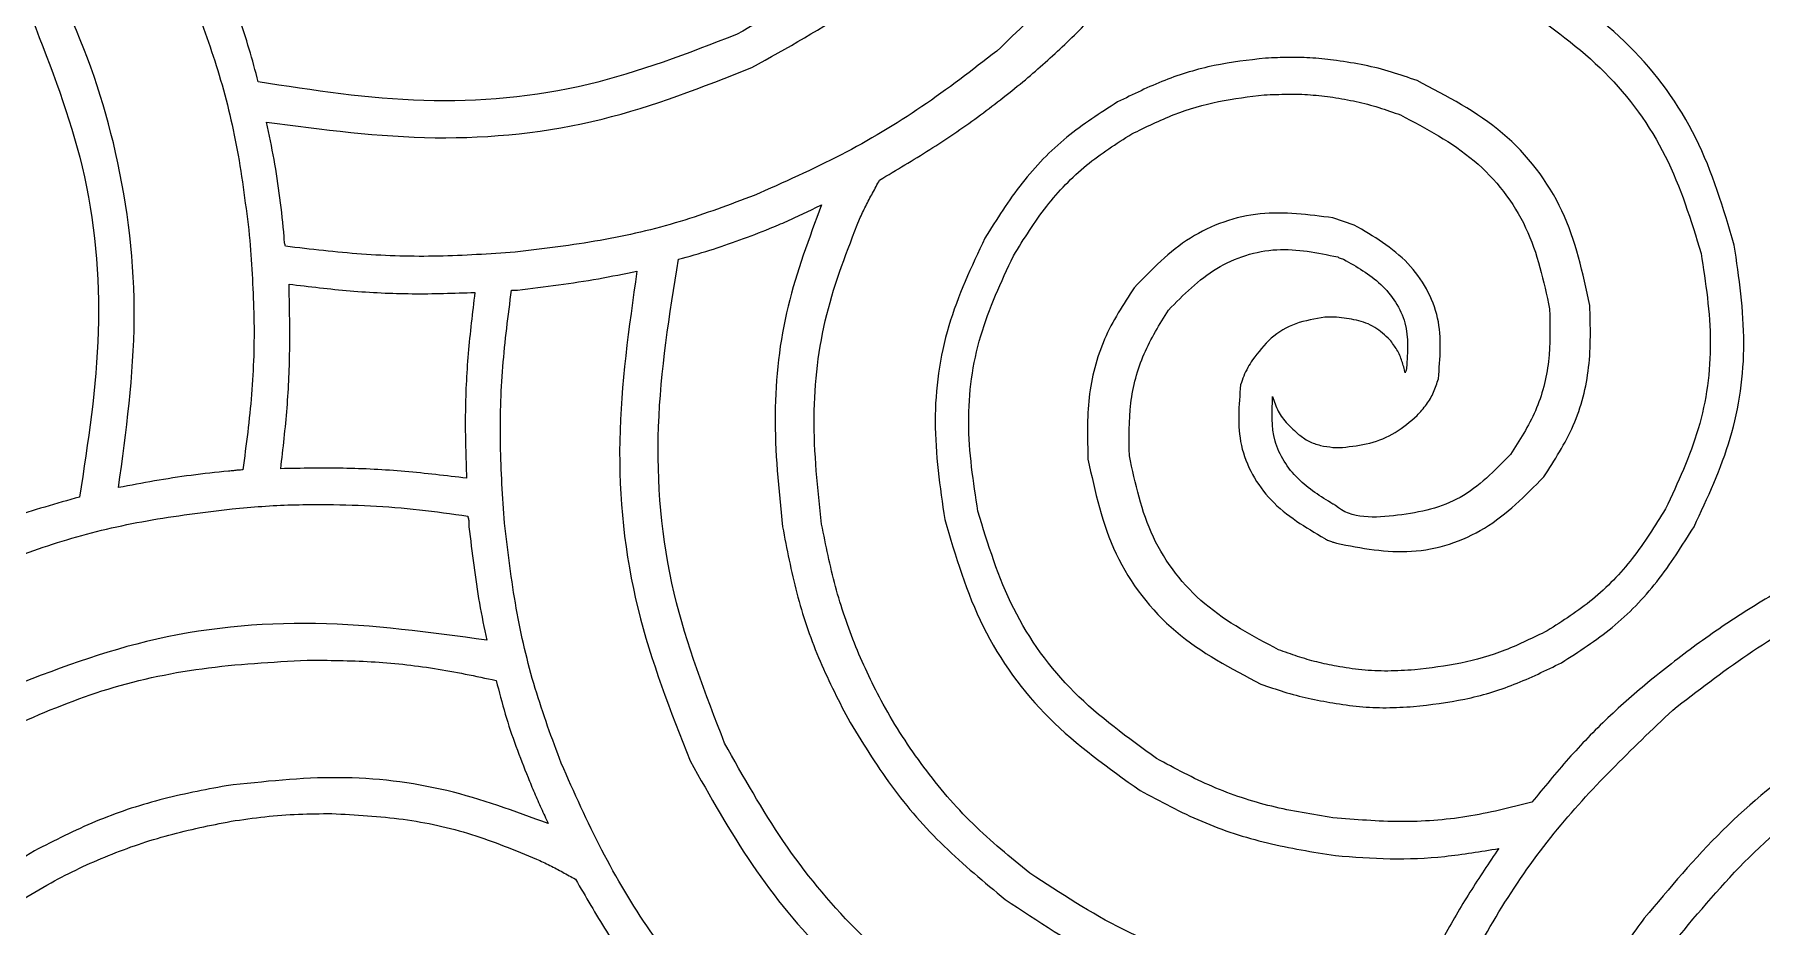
# Model space of a CAD drawing. Extents: x 0 to 371, y 0 to 260.
# Drawn here: x 113.19 to 151.79, y 31.91 to 51.86 of the extents above; entities that cross this region are included whole.
import ezdxf

# ---------------------------------------------------------------- set-up
doc = ezdxf.new("R2010")
doc.units = 0
doc.layers.add('Layer_1', color=7, linetype='CONTINUOUS')

msp = doc.modelspace()

# ---------------------------------------------------------------- linework, layer by layer
at = {"layer": 'Layer_1', "color": 7}
for points in [[(130.783746, 48.048438)], [(126.655834, 46.566874)], [(118.877497, 46.27542)], [(119.598899, 41.349622)], [(119.284706, 37.867147)], [(119.832478, 34.4348)]]:
    msp.add_lwpolyline(points, close=True, dxfattribs=at)
for points in [[(142.689996, 47.598336), (142.21354, 47.757499)], [(123.851354, 46.143128), (123.983645, 46.143128)], [(142.293121, 45.534896), (142.028538, 45.534896)], [(142.21354, 42.624479), (142.425413, 42.624479)]]:
    msp.add_lwpolyline(points, dxfattribs=at)
for points, knots in [([(141.075625, 61.700834), (140.593594, 60.340334), (139.660466, 57.706644), (137.524936, 54.187669), (135.62272, 52.370287), (134.69927, 51.488021)], [0, 0, 0, 0, 4.325799, 8.373986, 12.193383, 12.193383, 12.193383, 12.193383]), ([(115.067393, 41.724793), (115.23702, 42.979463), (115.574481, 45.475543), (115.140395, 49.172746), (114.073599, 52.351646), (112.519129, 54.886884), (110.846888, 56.971542), (109.493601, 58.099473), (108.82333, 58.658126)], [0, 0, 0, 0, 3.785959, 7.531903, 11.05396, 13.755811, 16.417254, 19.02903, 19.02903, 19.02903, 19.02903]), ([(142.239895, 57.599793), (143.088662, 57.494489), (144.778106, 57.284887), (147.177598, 56.400261), (149.121644, 55.245884), (150.607361, 53.957739), (151.708339, 52.680949), (152.573469, 51.340946), (153.219408, 49.975589), (153.682038, 48.625552), (153.868107, 47.694075), (153.961143, 47.228332)], [0, 0, 0, 0, 2.558849, 5.093307, 7.607161, 9.301395, 10.970839, 12.648756, 14.069816, 15.493391, 16.916995, 16.916995, 16.916995, 16.916995]), ([(134.69927, 56.647396), (134.166763, 56.007232), (133.092912, 54.716282), (131.111175, 53.108515), (129.625756, 52.276919), (128.878437, 51.858541)], [0, 0, 0, 0, 2.494016, 5.029417, 7.596492, 7.596492, 7.596492, 7.596492]), ([(129.222602, 51.117501), (130.010143, 51.556481), (131.573449, 52.427875), (133.645283, 54.126108), (134.77489, 55.475997), (135.334373, 56.144584)], [0, 0, 0, 0, 2.701851, 5.363294, 7.97507, 7.97507, 7.97507, 7.97507]), ([(153.352395, 51.646668), (153.041089, 52.159257), (152.419594, 53.182596), (151.226385, 54.545149), (150.299745, 55.310241), (149.833746, 55.694999)], [0, 0, 0, 0, 1.796934, 3.587419, 5.398736, 5.398736, 5.398736, 5.398736]), ([(135.281663, 50.800207), (135.579122, 51.057027), (136.179833, 51.575668), (137.017471, 52.436403), (137.534822, 53.055079), (137.795205, 53.366459)], [0, 0, 0, 0, 1.178583, 2.380117, 3.597619, 3.597619, 3.597619, 3.597619]), ([(118.189167, 50.800207), (118.124072, 51.045151), (117.994132, 51.534095), (117.759988, 52.256386), (117.587642, 52.731641), (117.501354, 52.969584)], [0, 0, 0, 0, 0.760224, 1.51752, 2.276834, 2.276834, 2.276834, 2.276834]), ([(151.183018, 47.148751), (150.940949, 47.965869), (150.45861, 49.594033), (148.918593, 51.710708), (147.523881, 52.70444), (146.817393, 53.207812)], [0, 0, 0, 0, 2.544261, 5.069616, 7.661989, 7.661989, 7.661989, 7.661989]), ([(116.733959, 52.62542), (116.939727, 52.070983), (117.359221, 50.940667), (117.77792, 49.137118), (117.927679, 47.891075), (118.004165, 47.254688)], [0, 0, 0, 0, 1.772931, 3.614432, 5.536675, 5.536675, 5.536675, 5.536675]), ([(113.135729, 52.202189), (113.558513, 51.116534), (114.430381, 48.877692), (114.765242, 45.195543), (114.384956, 42.743689), (114.194062, 41.51292)], [0, 0, 0, 0, 3.483767, 7.18423, 10.91404, 10.91404, 10.91404, 10.91404]), ([(146.446873, 52.493128), (147.088596, 52.029499), (148.355961, 51.113858), (149.762237, 49.186673), (150.215072, 47.705788), (150.441978, 46.963749)], [0, 0, 0, 0, 2.366403, 4.673507, 6.990583, 6.990583, 6.990583, 6.990583]), ([(128.878437, 51.858541), (127.788833, 51.435855), (125.547363, 50.566332), (121.866047, 50.22853), (119.418023, 50.609146), (118.189167, 50.800207)], [0, 0, 0, 0, 3.494909, 7.189522, 10.913489, 10.913489, 10.913489, 10.913489]), ([(134.69927, 51.488021), (134.148422, 51.062574), (133.042405, 50.208342), (131.223747, 49.122592), (129.928813, 48.549175), (129.275312, 48.259795)], [0, 0, 0, 0, 2.086959, 4.190287, 6.333192, 6.333192, 6.333192, 6.333192]), ([(142.293121, 51.276148), (142.116971, 51.297462), (141.765552, 51.339983), (141.234583, 51.350115), (140.881947, 51.336288), (140.705621, 51.329374)], [0, 0, 0, 0, 0.532013, 1.061361, 1.590758, 1.590758, 1.590758, 1.590758]), ([(118.374685, 49.900521), (119.628065, 49.734203), (122.123507, 49.40307), (125.852595, 49.790614), (128.121363, 50.683906), (129.222602, 51.117501)], [0, 0, 0, 0, 3.786908, 7.53962, 11.079255, 11.079255, 11.079255, 11.079255]), ([(140.705621, 51.329374), (140.321755, 51.285618), (139.555586, 51.198284), (138.440114, 50.860874), (137.746567, 50.520841), (137.39833, 50.350106)], [0, 0, 0, 0, 1.157468, 2.310219, 3.472746, 3.472746, 3.472746, 3.472746]), ([(144.091978, 50.826562), (143.902194, 50.893823), (143.517435, 51.030183), (142.915692, 51.182328), (142.502124, 51.244652), (142.293121, 51.276148)], [0, 0, 0, 0, 0.603874, 1.224263, 1.858107, 1.858107, 1.858107, 1.858107]), ([(132.079792, 48.603959), (132.45459, 48.827601), (133.200182, 49.272497), (134.276346, 49.996556), (134.947692, 50.533231), (135.281663, 50.800207)], [0, 0, 0, 0, 1.30932, 2.604654, 3.886917, 3.886917, 3.886917, 3.886917]), ([(147.954792, 45.799479), (147.798349, 46.523723), (147.487177, 47.964273), (146.084081, 49.795757), (144.762617, 50.479543), (144.091978, 50.826562)], [0, 0, 0, 0, 2.205182, 4.386198, 6.633616, 6.633616, 6.633616, 6.633616]), ([(137.39833, 50.350106), (137.009948, 50.101311), (136.21933, 49.594845), (135.21514, 48.551692), (134.698129, 47.72741), (134.434687, 47.307398)], [0, 0, 0, 0, 1.380479, 2.810201, 4.295596, 4.295596, 4.295596, 4.295596]), ([(137.715623, 49.635938), (138.028559, 49.789123), (138.651225, 50.093925), (139.652404, 50.387268), (140.33679, 50.468276), (140.67875, 50.508753)], [0, 0, 0, 0, 1.044084, 2.077469, 3.109449, 3.109449, 3.109449, 3.109449]), ([(140.67875, 50.508753), (140.852474, 50.515705), (141.196003, 50.529453), (141.709507, 50.520075), (142.045874, 50.477343), (142.21354, 50.456043)], [0, 0, 0, 0, 0.521618, 1.031467, 1.538183, 1.538183, 1.538183, 1.538183]), ([(142.21354, 50.456043), (142.387469, 50.426226), (142.732194, 50.36713), (143.236816, 50.234875), (143.560599, 50.117488), (143.721458, 50.059168)], [0, 0, 0, 0, 0.529261, 1.048989, 1.562136, 1.562136, 1.562136, 1.562136]), ([(118.77156, 47.333753), (118.741588, 47.624443), (118.681882, 48.203516), (118.551104, 49.060445), (118.433101, 49.622353), (118.374685, 49.900521)], [0, 0, 0, 0, 0.87663, 1.746306, 2.598902, 2.598902, 2.598902, 2.598902]), ([(143.721458, 50.059168), (144.297585, 49.756193), (145.434585, 49.158263), (146.657349, 47.587893), (146.922681, 46.343419), (147.055621, 45.719898)], [0, 0, 0, 0, 1.939421, 3.827497, 5.723385, 5.723385, 5.723385, 5.723385]), ([(135.06979, 46.910523), (135.305167, 47.288353), (135.766447, 48.028806), (136.662642, 48.964414), (137.369448, 49.41517), (137.715623, 49.635938)], [0, 0, 0, 0, 1.333712, 2.613745, 3.842465, 3.842465, 3.842465, 3.842465]), ([(129.275312, 48.259795), (128.727165, 48.053861), (127.60605, 47.63267), (125.810472, 47.215958), (124.566989, 47.066535), (123.930935, 46.990104)], [0, 0, 0, 0, 1.755336, 3.590152, 5.511433, 5.511433, 5.511433, 5.511433]), ([(131.630207, 47.730628), (131.676182, 47.828016), (131.768884, 48.024387), (131.921906, 48.314008), (132.027018, 48.507042), (132.079792, 48.603959)], [0, 0, 0, 0, 0.323045, 0.65138, 0.982455, 0.982455, 0.982455, 0.982455]), ([(127.581875, 46.831457), (127.8156, 46.89615), (128.278702, 47.024332), (128.956129, 47.261233), (129.532303, 47.479955), (130.010488, 47.68327), (130.396068, 47.865309), (130.653737, 47.987025), (130.783746, 48.048438)], [0, 0, 0, 0, 0.727343, 1.441154, 2.15188, 2.576009, 2.999573, 3.430935, 3.430935, 3.430935, 3.430935]), ([(130.783746, 48.048438), (130.502597, 47.30207), (129.934457, 45.793827), (129.652337, 43.332724), (129.823444, 41.687639), (129.910415, 40.851461)], [0, 0, 0, 0, 2.386513, 4.82261, 7.340829, 7.340829, 7.340829, 7.340829]), ([(142.21354, 47.757499), (141.669872, 47.830361), (140.576548, 47.976886), (138.937914, 47.407109), (138.160452, 46.602277), (137.768334, 46.196354)], [0, 0, 0, 0, 1.631149, 3.280266, 4.958379, 4.958379, 4.958379, 4.958379]), ([(130.783746, 40.904688), (130.696559, 41.702852), (130.525601, 43.267884), (130.801255, 45.606229), (131.356097, 47.028152), (131.630207, 47.730628)], [0, 0, 0, 0, 2.404727, 4.715164, 6.971101, 6.971101, 6.971101, 6.971101]), ([(144.568435, 44.158753), (144.60858, 44.616757), (144.689854, 45.543986), (143.950972, 46.857746), (143.118731, 47.346534), (142.689996, 47.598336)], [0, 0, 0, 0, 1.356337, 2.745907, 4.222353, 4.222353, 4.222353, 4.222353]), ([(118.004165, 47.254688), (118.042939, 46.680144), (118.120323, 45.533485), (118.068736, 43.814608), (117.919646, 42.683873), (117.845518, 42.121668)], [0, 0, 0, 0, 1.726973, 3.446647, 5.14719, 5.14719, 5.14719, 5.14719]), ([(118.797915, 47.122396), (118.790843, 47.146367), (118.77745, 47.191761), (118.771436, 47.263207), (118.771518, 47.309615), (118.77156, 47.333753)], [0, 0, 0, 0, 0.074783, 0.141618, 0.214059, 0.214059, 0.214059, 0.214059]), ([(123.930935, 46.990104), (123.358328, 46.951219), (122.215625, 46.87362), (120.497885, 46.921316), (119.364199, 47.055413), (118.797915, 47.122396)], [0, 0, 0, 0, 1.72115, 3.434751, 5.14497, 5.14497, 5.14497, 5.14497]), ([(134.434687, 47.307398), (134.130926, 46.663523), (133.519677, 45.367873), (133.218188, 43.183242), (133.428535, 41.740736), (133.535, 41.010624)], [0, 0, 0, 0, 2.12763, 4.281365, 6.488666, 6.488666, 6.488666, 6.488666]), ([(150.283331, 40.851461), (150.586923, 41.499358), (151.195458, 42.798037), (151.500375, 44.981633), (151.289666, 46.420488), (151.183018, 47.148751)], [0, 0, 0, 0, 2.138633, 4.286794, 6.488376, 6.488376, 6.488376, 6.488376]), ([(128.613854, 36.009896), (128.185827, 37.112584), (127.304519, 39.38302), (126.984326, 43.113116), (127.382311, 45.589636), (127.581875, 46.831457)], [0, 0, 0, 0, 3.536436, 7.28153, 11.048228, 11.048228, 11.048228, 11.048228]), ([(134.27604, 41.195626), (134.17483, 41.855945), (133.974678, 43.161793), (134.246588, 45.144325), (134.796207, 46.323545), (135.06979, 46.910523)], [0, 0, 0, 0, 1.997914, 3.95108, 5.886882, 5.886882, 5.886882, 5.886882]), ([(138.535728, 45.693543), (138.872127, 46.03592), (139.539478, 46.71513), (140.949541, 47.167284), (141.866285, 46.977826), (142.319476, 46.884168)], [0, 0, 0, 0, 1.427192, 2.831279, 4.203982, 4.203982, 4.203982, 4.203982]), ([(142.319476, 46.884168), (142.330606, 46.876932), (142.355278, 46.860892), (142.402885, 46.852049), (142.434709, 46.838643), (142.451768, 46.831457)], [0, 0, 0, 0, 0.039476, 0.087505, 0.142997, 0.142997, 0.142997, 0.142997]), ([(142.451768, 46.831457), (142.743055, 46.666185), (143.330337, 46.332969), (143.937368, 45.423405), (143.881819, 44.724021), (143.85375, 44.370626)], [0, 0, 0, 0, 1.000439, 2.017052, 3.055424, 3.055424, 3.055424, 3.055424]), ([(150.441978, 46.963749), (150.543185, 46.303386), (150.743337, 44.997412), (150.471449, 43.014707), (149.921812, 41.835359), (149.648228, 41.248336)], [0, 0, 0, 0, 1.998047, 3.951459, 5.887385, 5.887385, 5.887385, 5.887385]), ([(123.983645, 46.143128), (124.289251, 46.180097), (124.893839, 46.253234), (125.78603, 46.389603), (126.368498, 46.508313), (126.655834, 46.566874)], [0, 0, 0, 0, 0.923497, 1.826982, 2.706601, 2.706601, 2.706601, 2.706601]), ([(126.655834, 46.566874), (126.475226, 45.304785), (126.115553, 42.791385), (126.500915, 39.021897), (127.406023, 36.728846), (127.846459, 35.613021)], [0, 0, 0, 0, 3.817741, 7.602876, 11.19059, 11.19059, 11.19059, 11.19059]), ([(118.691979, 42.148023), (118.745028, 42.600229), (118.851574, 43.508451), (118.908977, 44.887552), (118.888031, 45.810969), (118.877497, 46.27542)], [0, 0, 0, 0, 1.365589, 2.742677, 4.136221, 4.136221, 4.136221, 4.136221]), ([(118.877497, 46.27542), (119.331953, 46.220805), (120.246502, 46.110899), (121.634589, 46.042473), (122.564524, 46.074396), (123.031248, 46.090418)], [0, 0, 0, 0, 1.372992, 2.763011, 4.163579, 4.163579, 4.163579, 4.163579]), ([(123.031248, 46.090418), (122.976634, 45.635961), (122.866727, 44.721412), (122.798302, 43.333325), (122.830225, 42.40339), (122.846246, 41.936666)], [0, 0, 0, 0, 1.372992, 2.763011, 4.163579, 4.163579, 4.163579, 4.163579]), ([(123.692707, 40.931043), (123.653932, 41.514385), (123.576546, 42.678624), (123.628146, 44.423736), (123.777226, 45.572116), (123.851354, 46.143128)], [0, 0, 0, 0, 1.753317, 3.499288, 5.226039, 5.226039, 5.226039, 5.226039]), ([(137.768334, 46.196354), (137.526329, 45.822595), (137.039498, 45.070717), (136.69792, 43.732945), (136.723768, 42.821798), (136.736871, 42.359896)], [0, 0, 0, 0, 1.329544, 2.674592, 4.057536, 4.057536, 4.057536, 4.057536]), ([(137.662913, 42.438961), (137.655116, 42.831128), (137.639733, 43.604865), (137.938307, 44.732871), (138.337876, 45.37539), (138.535728, 45.693543)], [0, 0, 0, 0, 1.173483, 2.315256, 3.435152, 3.435152, 3.435152, 3.435152]), ([(147.055621, 45.719898), (147.065054, 45.328036), (147.083654, 44.555376), (146.794519, 43.422238), (146.385495, 42.783273), (146.18229, 42.465832)], [0, 0, 0, 0, 1.173205, 2.313288, 3.43889, 3.43889, 3.43889, 3.43889]), ([(146.92333, 41.963021), (147.165334, 42.33678), (147.652165, 43.088658), (147.993743, 44.42643), (147.967895, 45.337577), (147.954792, 45.799479)], [0, 0, 0, 0, 1.329544, 2.674592, 4.057536, 4.057536, 4.057536, 4.057536]), ([(142.028538, 45.534896), (141.808817, 45.499478), (141.378651, 45.430138), (140.801991, 45.094121), (140.543588, 44.753233), (140.414167, 44.582499)], [0, 0, 0, 0, 0.664306, 1.300568, 1.939003, 1.939003, 1.939003, 1.939003]), ([(143.483746, 45.032084), (143.376634, 45.13292), (143.162047, 45.334932), (142.735935, 45.487725), (142.441829, 45.519055), (142.293121, 45.534896)], [0, 0, 0, 0, 0.437287, 0.876048, 1.324793, 1.324793, 1.324793, 1.324793]), ([(143.827395, 44.291045), (143.806118, 44.379304), (143.763342, 44.556738), (143.6524, 44.811449), (143.540154, 44.958291), (143.483746, 45.032084)], [0, 0, 0, 0, 0.272222, 0.547266, 0.825112, 0.825112, 0.825112, 0.825112]), ([(140.414167, 44.582499), (140.378573, 44.525221), (140.305616, 44.407821), (140.215126, 44.222117), (140.171107, 44.090712), (140.149584, 44.026461)], [0, 0, 0, 0, 0.202266, 0.414576, 0.617704, 0.617704, 0.617704, 0.617704]), ([(140.149584, 44.026461), (140.109477, 43.568448), (140.028277, 42.64116), (140.767468, 41.327485), (141.599773, 40.838685), (142.028538, 40.586878)], [0, 0, 0, 0, 1.356338, 2.746027, 4.222582, 4.222582, 4.222582, 4.222582]), ([(143.85375, 44.370626), (143.852011, 44.361593), (143.848403, 44.342848), (143.832742, 44.318823), (143.829134, 44.300078), (143.827395, 44.291045)], [0, 0, 0, 0, 0.027378, 0.056812, 0.08419, 0.08419, 0.08419, 0.08419]), ([(144.091978, 43.338648), (144.165536, 43.418845), (144.310047, 43.576399), (144.474757, 43.854652), (144.537063, 44.056913), (144.568435, 44.158753)], [0, 0, 0, 0, 0.326004, 0.640468, 0.959374, 0.959374, 0.959374, 0.959374]), ([(142.21354, 41.354273), (141.939487, 41.525505), (141.385588, 41.87159), (140.815187, 42.749471), (140.847855, 43.423309), (140.864268, 43.761878)], [0, 0, 0, 0, 0.966042, 1.952507, 2.948683, 2.948683, 2.948683, 2.948683]), ([(140.864268, 43.761878), (140.901062, 43.65075), (140.974676, 43.42841), (141.186048, 43.144704), (141.359817, 42.99152), (141.446145, 42.915418)], [0, 0, 0, 0, 0.349322, 0.698905, 1.04404, 1.04404, 1.04404, 1.04404]), ([(142.425413, 42.624479), (142.629869, 42.647634), (143.040254, 42.694112), (143.625316, 42.92964), (143.93684, 43.202677), (144.091978, 43.338648)], [0, 0, 0, 0, 0.616138, 1.236716, 1.852341, 1.852341, 1.852341, 1.852341]), ([(141.446145, 42.915418), (141.51991, 42.860641), (141.667391, 42.751126), (141.934401, 42.660411), (142.119286, 42.636612), (142.21354, 42.624479)], [0, 0, 0, 0, 0.27424, 0.548291, 0.833302, 0.833302, 0.833302, 0.833302]), ([(146.18229, 42.465832), (145.827667, 42.103094), (145.1247, 41.384037), (143.716943, 41.068842), (142.611738, 41.015693), (142.255377, 41.337716), (142.23869, 41.349502), (142.222262, 41.352618), (142.21354, 41.354273)], [0, 0, 0, 0, 1.480055, 2.933911, 4.343136, 4.353495, 4.37676, 4.403087, 4.403087, 4.403087, 4.403087]), ([(117.527709, 42.095313), (117.248176, 42.065518), (116.693637, 42.006412), (115.873395, 41.879364), (115.334598, 41.776036), (115.067393, 41.724793)], [0, 0, 0, 0, 0.843256, 1.67286, 2.489061, 2.489061, 2.489061, 2.489061]), ([(117.845518, 42.121668), (117.810155, 42.120032), (117.739226, 42.11675), (117.634001, 42.10023), (117.563072, 42.096949), (117.527709, 42.095313)], [0, 0, 0, 0, 0.106134, 0.212873, 0.319007, 0.319007, 0.319007, 0.319007]), ([(122.846246, 41.936666), (122.387786, 41.991268), (121.470925, 42.100465), (120.083321, 42.17483), (119.156852, 42.15698), (118.691979, 42.148023)], [0, 0, 0, 0, 1.384918, 2.769652, 4.16422, 4.16422, 4.16422, 4.16422]), ([(136.736871, 42.359896), (136.895277, 41.635392), (137.21049, 40.193693), (138.617771, 38.368949), (139.933806, 37.680931), (140.599685, 37.332813)], [0, 0, 0, 0, 2.206856, 4.391448, 6.628866, 6.628866, 6.628866, 6.628866]), ([(140.99656, 38.100208), (140.420475, 38.403134), (139.283606, 39.000941), (138.061034, 40.571166), (137.795807, 41.815486), (137.662913, 42.438961)], [0, 0, 0, 0, 1.939237, 3.826964, 5.722687, 5.722687, 5.722687, 5.722687]), ([(142.293121, 40.481457), (142.850983, 40.373121), (143.974659, 40.154903), (145.69583, 40.713515), (146.511147, 41.543449), (146.92333, 41.963021)], [0, 0, 0, 0, 1.686344, 3.396727, 5.145496, 5.145496, 5.145496, 5.145496]), ([(114.194062, 41.51292), (113.934482, 41.441043), (113.422148, 41.299179), (112.670588, 41.055128), (112.18565, 40.866141), (111.945104, 40.772396)], [0, 0, 0, 0, 0.808011, 1.59477, 2.369154, 2.369154, 2.369154, 2.369154]), ([(117.60729, 41.248336), (117.828726, 41.269031), (118.270862, 41.31035), (118.9353, 41.343674), (119.377924, 41.347641), (119.598899, 41.349622)], [0, 0, 0, 0, 0.667154, 1.33209, 1.995001, 1.995001, 1.995001, 1.995001]), ([(119.598899, 41.349622), (119.965795, 41.343128), (120.697943, 41.330171), (121.790829, 41.240844), (122.5126, 41.139992), (122.872602, 41.08969)], [0, 0, 0, 0, 1.100673, 2.196413, 3.286797, 3.286797, 3.286797, 3.286797]), ([(112.236042, 39.978646), (112.790521, 40.184383), (113.920955, 40.603825), (115.724717, 41.02217), (116.970863, 41.171878), (117.60729, 41.248336)], [0, 0, 0, 0, 1.773013, 3.614699, 5.537056, 5.537056, 5.537056, 5.537056]), ([(122.872602, 41.08969), (122.879709, 41.063382), (122.893763, 41.011358), (122.89881, 40.930923), (122.898908, 40.877914), (122.898957, 40.851461)], [0, 0, 0, 0, 0.081549, 0.161265, 0.240673, 0.240673, 0.240673, 0.240673]), ([(124.962913, 35.559795), (124.757143, 36.114275), (124.337631, 37.244717), (123.918968, 39.048445), (123.769196, 40.294612), (123.692707, 40.931043)], [0, 0, 0, 0, 1.773057, 3.6148, 5.537175, 5.537175, 5.537175, 5.537175]), ([(133.535, 41.010624), (133.777069, 40.193506), (134.259409, 38.565343), (135.799425, 36.448667), (137.194137, 35.454935), (137.900625, 34.951563)], [0, 0, 0, 0, 2.544261, 5.069616, 7.661989, 7.661989, 7.661989, 7.661989]), ([(138.271145, 35.665731), (137.629415, 36.129403), (136.362005, 37.04515), (134.955808, 38.972562), (134.502952, 40.453548), (134.27604, 41.195626)], [0, 0, 0, 0, 2.366487, 4.673792, 6.990994, 6.990994, 6.990994, 6.990994]), ([(149.648228, 41.248336), (149.412858, 40.870543), (148.951604, 40.130182), (148.055329, 39.19482), (147.348563, 38.744165), (147.002395, 38.523438)], [0, 0, 0, 0, 1.333601, 2.613455, 3.8421, 3.8421, 3.8421, 3.8421]), ([(122.898957, 40.851461), (122.934293, 40.563271), (123.004354, 39.991885), (123.124854, 39.142772), (123.239094, 38.587395), (123.295832, 38.311565)], [0, 0, 0, 0, 0.871097, 1.727099, 2.571721, 2.571721, 2.571721, 2.571721]), ([(129.910415, 40.851461), (130.005523, 40.353101), (130.195269, 39.358842), (130.677324, 37.914312), (131.136249, 37.014934), (131.365623, 36.565418)], [0, 0, 0, 0, 1.521205, 3.0349, 4.547437, 4.547437, 4.547437, 4.547437]), ([(135.44031, 33.099479), (135.001748, 33.456914), (134.131053, 34.166545), (133.037874, 35.453978), (132.170435, 36.791033), (131.52515, 38.157202), (131.062739, 39.507301), (130.876743, 40.438895), (130.783746, 40.904688)], [0, 0, 0, 0, 1.694248, 3.363666, 5.041543, 6.462666, 7.886398, 9.310103, 9.310103, 9.310103, 9.310103]), ([(142.028538, 40.586878), (142.056841, 40.570897), (142.11363, 40.538832), (142.20456, 40.509415), (142.264387, 40.490528), (142.293121, 40.481457)], [0, 0, 0, 0, 0.097256, 0.195143, 0.285605, 0.285605, 0.285605, 0.285605]), ([(147.320205, 37.808753), (147.708549, 38.057543), (148.499074, 38.563986), (149.503011, 39.607218), (150.019928, 40.431457), (150.283331, 40.851461)], [0, 0, 0, 0, 1.380369, 2.809918, 4.295238, 4.295238, 4.295238, 4.295238]), ([(152.796873, 39.766773), (152.386458, 39.530663), (151.568597, 39.060153), (150.399241, 38.276723), (149.66747, 37.698582), (149.304579, 37.411878)], [0, 0, 0, 0, 1.420261, 2.830243, 4.217324, 4.217324, 4.217324, 4.217324]), ([(149.806875, 36.75042), (150.357723, 37.175867), (151.46374, 38.030098), (153.282398, 39.115848), (154.577332, 39.689265), (155.230833, 39.978646)], [0, 0, 0, 0, 2.086959, 4.190287, 6.333192, 6.333192, 6.333192, 6.333192]), ([(123.295832, 38.311565), (122.025208, 38.48661), (119.496524, 38.834971), (115.710644, 38.463405), (113.40786, 37.559848), (112.289268, 37.12094)], [0, 0, 0, 0, 3.841877, 7.645771, 11.238943, 11.238943, 11.238943, 11.238943]), ([(147.002395, 38.523438), (146.691433, 38.370263), (146.072794, 38.065531), (145.071929, 37.769637), (144.385236, 37.690152), (144.039268, 37.650106)], [0, 0, 0, 0, 1.03879, 2.066605, 3.11024, 3.11024, 3.11024, 3.11024]), ([(112.659788, 36.380416), (113.330408, 36.667458), (114.705068, 37.255848), (116.949265, 37.739263), (118.49895, 37.82412), (119.284706, 37.867147)], [0, 0, 0, 0, 2.184858, 4.4786, 6.837881, 6.837881, 6.837881, 6.837881]), ([(119.284706, 37.867147), (119.760543, 37.862859), (120.71062, 37.8543), (122.125171, 37.7051), (123.048437, 37.509284), (123.507705, 37.411878)], [0, 0, 0, 0, 1.427132, 2.849472, 4.25731, 4.25731, 4.25731, 4.25731]), ([(142.293121, 37.729688), (142.145267, 37.759495), (141.850909, 37.818838), (141.418946, 37.947271), (141.137519, 38.04917), (140.99656, 38.100208)], [0, 0, 0, 0, 0.452297, 0.900465, 1.350197, 1.350197, 1.350197, 1.350197]), ([(144.039268, 37.650106), (143.839485, 37.637739), (143.445789, 37.613367), (142.860401, 37.638814), (142.480825, 37.699619), (142.293121, 37.729688)], [0, 0, 0, 0, 0.600276, 1.182916, 1.752895, 1.752895, 1.752895, 1.752895]), ([(144.012913, 36.830001), (144.396775, 36.873724), (145.162916, 36.960989), (146.278433, 37.298083), (146.971969, 37.638051), (147.320205, 37.808753)], [0, 0, 0, 0, 1.157449, 2.310129, 3.4726, 3.4726, 3.4726, 3.4726]), ([(123.507705, 37.411878), (123.572529, 37.160908), (123.700669, 36.664808), (123.939649, 35.940383), (124.128219, 35.474088), (124.221873, 35.242501)], [0, 0, 0, 0, 0.777492, 1.536895, 2.286196, 2.286196, 2.286196, 2.286196]), ([(140.599685, 37.332813), (140.771798, 37.272665), (141.120431, 37.150829), (141.658841, 37.004435), (142.02838, 36.941245), (142.21354, 36.909583)], [0, 0, 0, 0, 0.546913, 1.10783, 1.671123, 1.671123, 1.671123, 1.671123]), ([(149.304579, 37.411878), (148.984998, 37.138381), (148.344284, 36.590058), (147.465401, 35.672392), (146.928248, 35.016203), (146.658746, 34.686979)], [0, 0, 0, 0, 1.261331, 2.528783, 3.804996, 3.804996, 3.804996, 3.804996]), ([(155.28406, 37.12094), (154.498442, 36.683978), (152.939054, 35.816643), (150.867259, 34.118249), (149.735508, 32.766539), (149.172288, 32.093856)], [0, 0, 0, 0, 2.693789, 5.346956, 7.975334, 7.975334, 7.975334, 7.975334]), ([(142.21354, 36.909583), (142.40978, 36.879552), (142.80459, 36.819134), (143.407557, 36.793115), (143.810482, 36.817666), (144.012913, 36.830001)], [0, 0, 0, 0, 0.595299, 1.197666, 1.805855, 1.805855, 1.805855, 1.805855]), ([(143.43052, 26.537606), (143.912551, 27.898107), (144.845679, 30.531796), (146.98121, 34.050772), (148.883425, 35.868154), (149.806875, 36.75042)], [0, 0, 0, 0, 4.325799, 8.373986, 12.193383, 12.193383, 12.193383, 12.193383]), ([(131.365623, 36.565418), (131.676968, 36.052822), (132.298555, 35.029443), (133.492025, 33.666968), (134.418752, 32.901851), (134.884788, 32.517086)], [0, 0, 0, 0, 1.797007, 3.587655, 5.399073, 5.399073, 5.399073, 5.399073]), ([(149.860101, 31.591045), (150.392614, 32.231245), (151.466488, 33.522283), (153.448149, 35.130314), (154.933608, 35.961999), (155.680935, 36.380416)], [0, 0, 0, 0, 2.494116, 5.029675, 7.596818, 7.596818, 7.596818, 7.596818]), ([(133.402709, 30.189063), (132.763219, 30.726188), (131.476825, 31.806667), (129.863303, 33.78209), (129.032033, 35.26427), (128.613854, 36.009896)], [0, 0, 0, 0, 2.50184, 5.032695, 7.594725, 7.594725, 7.594725, 7.594725]), ([(128.190623, 30.135837), (127.765211, 30.68668), (126.911059, 31.792674), (125.825596, 33.611401), (125.252258, 34.9063), (124.962913, 35.559795)], [0, 0, 0, 0, 2.086879, 4.19008, 6.332929, 6.332929, 6.332929, 6.332929]), ([(127.846459, 35.613021), (128.285438, 34.825479), (129.156833, 33.262174), (130.855066, 31.19034), (132.204955, 30.060733), (132.873542, 29.501249)], [0, 0, 0, 0, 2.701851, 5.363294, 7.97507, 7.97507, 7.97507, 7.97507]), ([(142.21354, 34.342815), (141.754644, 34.415351), (140.834452, 34.560803), (139.50133, 35.002933), (138.680604, 35.445123), (138.271145, 35.665731)], [0, 0, 0, 0, 1.392508, 2.792299, 4.185934, 4.185934, 4.185934, 4.185934]), ([(124.671459, 34.210523), (123.924813, 34.486192), (122.414814, 35.0437), (119.95576, 35.332042), (118.311127, 35.150033), (117.474999, 35.057499)], [0, 0, 0, 0, 2.382423, 4.818162, 7.337126, 7.337126, 7.337126, 7.337126]), ([(124.221873, 35.242501), (124.267802, 35.127518), (124.360227, 34.89613), (124.513429, 34.553469), (124.61867, 34.325082), (124.671459, 34.210523)], [0, 0, 0, 0, 0.371413, 0.747421, 1.125839, 1.125839, 1.125839, 1.125839]), ([(117.474999, 35.057499), (116.976639, 34.962391), (115.982379, 34.772645), (114.537849, 34.290591), (113.638472, 33.831666), (113.188955, 33.602291)], [0, 0, 0, 0, 1.521205, 3.0349, 4.547437, 4.547437, 4.547437, 4.547437]), ([(137.900625, 34.951563), (138.35379, 34.708001), (139.261052, 34.220377), (140.738869, 33.739854), (141.75695, 33.577549), (142.26625, 33.496354)], [0, 0, 0, 0, 1.541296, 3.085767, 4.63181, 4.63181, 4.63181, 4.63181]), ([(117.580935, 34.263749), (117.833182, 34.300523), (118.333914, 34.373522), (119.0861, 34.430972), (119.584847, 34.43353), (119.832478, 34.4348)], [0, 0, 0, 0, 0.764611, 1.517822, 2.260581, 2.260581, 2.260581, 2.260581]), ([(119.832478, 34.4348), (120.366013, 34.406929), (121.421911, 34.35177), (122.968228, 34.012424), (123.929281, 33.614514), (124.406875, 33.416773)], [0, 0, 0, 0, 1.601314, 3.169101, 4.717874, 4.717874, 4.717874, 4.717874]), ([(146.658746, 34.686979), (146.177285, 34.566891), (145.21272, 34.326305), (143.711932, 34.216217), (142.71476, 34.300467), (142.21354, 34.342815)], [0, 0, 0, 0, 1.486843, 2.978759, 4.486519, 4.486519, 4.486519, 4.486519]), ([(109.775727, 29.60667), (110.133162, 30.045231), (110.842793, 30.915925), (112.130221, 32.009113), (113.467312, 32.876529), (114.833463, 33.521935), (116.183519, 33.984651), (117.115138, 34.170718), (117.580935, 34.263749)], [0, 0, 0, 0, 1.694248, 3.363666, 5.041543, 6.462724, 7.886535, 9.310269, 9.310269, 9.310269, 9.310269]), ([(113.188955, 33.602291), (112.676359, 33.290947), (111.65298, 32.669359), (110.290505, 31.47589), (109.525388, 30.549162), (109.140624, 30.083126)], [0, 0, 0, 0, 1.797007, 3.587655, 5.399073, 5.399073, 5.399073, 5.399073]), ([(142.26625, 33.496354), (142.673581, 33.464619), (143.48796, 33.401169), (144.713529, 33.453549), (145.516971, 33.58796), (145.917706, 33.655001)], [0, 0, 0, 0, 1.225051, 2.449256, 3.667467, 3.667467, 3.667467, 3.667467]), ([(145.917706, 33.655001), (145.699995, 33.330904), (145.260239, 32.67626), (144.657303, 31.643578), (144.299172, 30.923292), (144.118333, 30.559583)], [0, 0, 0, 0, 1.171139, 2.365585, 3.583923, 3.583923, 3.583923, 3.583923]), ([(124.406875, 33.416773), (124.508516, 33.371478), (124.708585, 33.282319), (124.995941, 33.124618), (125.185181, 33.019814), (125.280207, 32.967188)], [0, 0, 0, 0, 0.33368, 0.656813, 0.982731, 0.982731, 0.982731, 0.982731]), ([(125.280207, 32.967188), (125.507296, 32.576182), (125.959845, 31.796978), (126.72236, 30.684631), (127.278362, 29.983196), (127.55552, 29.633541)], [0, 0, 0, 0, 1.356194, 2.702651, 4.040972, 4.040972, 4.040972, 4.040972]), ([(142.293121, 30.559583), (141.467586, 30.673076), (139.828914, 30.898358), (137.48915, 31.75602), (136.121361, 32.652903), (135.44031, 33.099479)], [0, 0, 0, 0, 2.49587, 4.954257, 7.392288, 7.392288, 7.392288, 7.392288]), ([(134.884788, 32.517086), (135.613223, 32.031669), (137.075633, 31.057143), (139.592333, 30.141462), (141.352987, 29.909191), (142.239895, 29.792188)], [0, 0, 0, 0, 2.619823, 5.259568, 7.939077, 7.939077, 7.939077, 7.939077]), ([(149.172288, 32.093856), (148.915684, 31.746974), (148.398237, 31.04748), (147.741454, 29.908556), (147.372926, 29.108936), (147.187913, 28.707499)], [0, 0, 0, 0, 1.293676, 2.60872, 3.93451, 3.93451, 3.93451, 3.93451])]:
    msp.add_open_spline(points, degree=3, knots=knots, dxfattribs=at)

doc.saveas('drawing.dxf')
